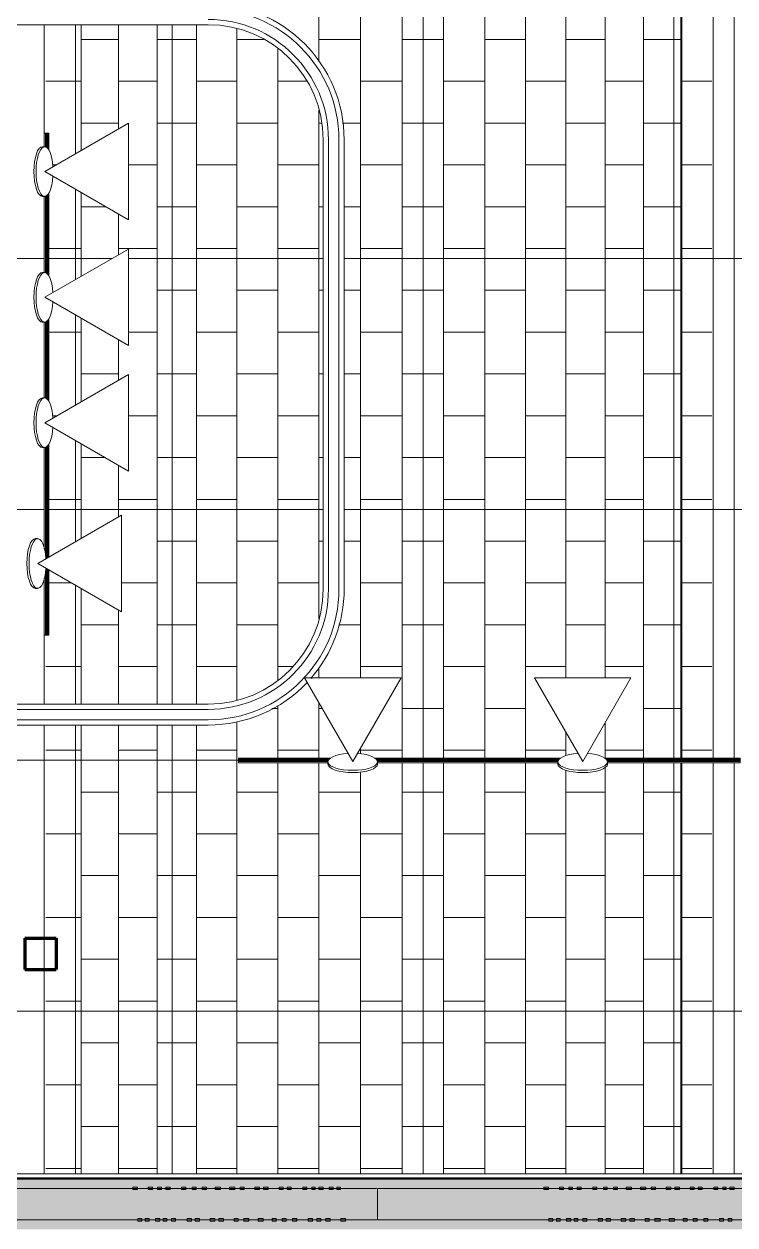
# Model space of a CAD drawing. Header units: inches. Extents: x -956 to 966, y -1111 to 895.
# Drawn here: x -282.8 to -214.7, y 328.2 to 443.1 of the extents above; entities that cross this region are included whole.
import ezdxf

# ---------------------------------------------------------------- set-up
doc = ezdxf.new("R2010")
doc.units = ezdxf.units.IN
doc.header["$MEASUREMENT"] = 0
for name, color, linetype, lineweight in [('A-CLNG', 13, 'Continuous', 13), ('A-CLNG-PATT', 13, 'Continuous', 13), ('A-GENM', 13, 'Continuous', 13), ('A-WALL-PATT', 111, 'Continuous', 13), ('E-LITE-EQPM', 33, 'Continuous', 9), ('I-WALL', 2, 'Continuous', 13), ('S-COLS', 52, 'Continuous', 13), ('S-COLS-SYMB', 171, 'Continuous', 20)]:
    doc.layers.add(name, color=color, linetype=linetype, lineweight=lineweight)

# ---------------------------------------------------------------- blocks, each defined once
blk = doc.blocks.new('FP_1_53-7TH FLOOR TELECOM OVERHEAD ROUTING PLAN')
at = {"layer": 'A-CLNG-PATT', "color": 50}
for p, q in [((-246.59, 372.86), (-246.59, 492.36)), ((-242.62, 372.86), (-242.62, 492.36)), ((-238.67, 372.86), (-238.67, 492.36)), ((-234.77, 372.86), (-234.77, 492.36)), ((-223.49, 372.86), (-223.49, 492.36)), ((-219.93, 372.86), (-219.93, 492.36)), ((-254.54, 439.51), (-254.54, 484.37)), ((-250.57, 380.52), (-250.57, 484.37)), ((-230.93, 380.52), (-230.93, 484.37)), ((-227.17, 380.52), (-227.17, 484.37)), ((-277.29, 430.99), (-277.29, 443.02)), ((-273.71, 433.05), (-273.71, 443.02)), ((-270.02, 378.02), (-270.02, 443.02)), ((-266.25, 378.02), (-266.25, 443.02)), ((-262.4, 391.1), (-262.4, 442.63)), ((-277.29, 441.61), (-273.71, 441.61)), ((-270.02, 441.61), (-266.25, 441.61)), ((-262.4, 441.61), (-259.84, 441.61)), ((-254.54, 441.61), (-250.57, 441.61)), ((-246.59, 441.61), (-242.62, 441.61)), ((-238.67, 441.61), (-234.77, 441.61)), ((-230.93, 441.61), (-227.17, 441.61)), ((-223.49, 441.61), (-219.93, 441.61)), ((-258.49, 380.31), (-258.49, 440.74)), ((-280.67, 437.61), (-277.82, 437.61)), ((-277.82, 437.61), (-277.29, 437.61)), ((-273.71, 437.61), (-270.02, 437.61)), ((-266.25, 437.61), (-262.43, 437.61)), ((-258.49, 437.61), (-255.71, 437.61)), ((-250.57, 437.61), (-246.59, 437.61)), ((-242.62, 437.61), (-238.67, 437.61)), ((-234.77, 437.61), (-230.93, 437.61)), ((-227.17, 437.61), (-223.49, 437.61)), ((-219.93, 437.61), (-219.82, 437.61)), ((-219.82, 437.61), (-216.97, 437.61)), ((-254.54, 386.22), (-254.54, 434.83)), ((-277.29, 433.61), (-273.71, 433.61)), ((-270.02, 433.61), (-266.25, 433.61)), ((-262.4, 433.61), (-258.49, 433.61)), ((-254.54, 433.61), (-254.29, 433.61)), ((-252.29, 433.61), (-250.57, 433.61)), ((-246.59, 433.61), (-242.62, 433.61)), ((-238.67, 433.61), (-234.77, 433.61)), ((-230.93, 433.61), (-227.17, 433.61)), ((-223.49, 433.61), (-219.93, 433.61)), ((-280.02, 429.61), (-279.67, 429.61)), ((-272.77, 429.61), (-270.02, 429.61)), ((-266.25, 429.61), (-262.4, 429.61)), ((-258.49, 429.61), (-254.54, 429.61)), ((-250.57, 429.61), (-246.59, 429.61)), ((-242.62, 429.61), (-238.67, 429.61)), ((-234.77, 429.61), (-230.93, 429.61)), ((-227.17, 429.61), (-223.49, 429.61)), ((-219.93, 429.61), (-219.82, 429.61)), ((-219.82, 429.61), (-216.97, 429.61)), ((-277.29, 418.95), (-277.29, 426.96)), ((-277.29, 425.61), (-274.95, 425.61)), ((-270.02, 425.61), (-266.25, 425.61)), ((-262.4, 425.61), (-258.49, 425.61)), ((-254.54, 425.61), (-254.13, 425.61)), ((-252.13, 425.61), (-250.57, 425.61)), ((-246.59, 425.61), (-242.62, 425.61)), ((-238.67, 425.61), (-234.77, 425.61)), ((-230.93, 425.61), (-227.17, 425.61)), ((-223.49, 425.61), (-219.93, 425.61)), ((-273.71, 421.02), (-273.71, 424.9)), ((-280.37, 421.61), (-277.82, 421.61)), ((-277.82, 421.61), (-277.29, 421.61)), ((-273.71, 421.61), (-270.02, 421.61)), ((-266.25, 421.61), (-262.4, 421.61)), ((-258.49, 421.61), (-254.54, 421.61)), ((-250.57, 421.61), (-246.59, 421.61)), ((-242.62, 421.61), (-238.67, 421.61)), ((-234.77, 421.61), (-230.93, 421.61)), ((-227.17, 421.61), (-223.49, 421.61)), ((-219.93, 421.61), (-219.82, 421.61)), ((-219.82, 421.61), (-216.97, 421.61)), ((-270.02, 417.61), (-266.25, 417.61)), ((-262.4, 417.61), (-258.49, 417.61)), ((-254.54, 417.61), (-254.13, 417.61)), ((-252.13, 417.61), (-250.57, 417.61)), ((-246.59, 417.61), (-242.62, 417.61)), ((-238.67, 417.61), (-234.77, 417.61)), ((-230.93, 417.61), (-227.17, 417.61)), ((-223.49, 417.61), (-219.93, 417.61)), ((-277.29, 406.95), (-277.29, 414.93)), ((-280.37, 413.61), (-277.82, 413.61)), ((-277.82, 413.61), (-277.29, 413.61)), ((-273.71, 409.02), (-273.71, 412.86)), ((-272.77, 413.61), (-270.02, 413.61)), ((-266.25, 413.61), (-262.4, 413.61)), ((-258.49, 413.61), (-254.54, 413.61)), ((-250.57, 413.61), (-246.59, 413.61)), ((-242.62, 413.61), (-238.67, 413.61)), ((-234.77, 413.61), (-230.93, 413.61)), ((-227.17, 413.61), (-223.49, 413.61)), ((-219.93, 413.61), (-219.82, 413.61)), ((-219.82, 413.61), (-216.97, 413.61)), ((-277.29, 409.61), (-273.71, 409.61)), ((-270.02, 409.61), (-266.25, 409.61)), ((-262.4, 409.61), (-258.49, 409.61)), ((-254.54, 409.61), (-254.13, 409.61)), ((-252.13, 409.61), (-250.57, 409.61)), ((-246.59, 409.61), (-242.62, 409.61)), ((-238.67, 409.61), (-234.77, 409.61)), ((-230.93, 409.61), (-227.17, 409.61)), ((-223.49, 409.61), (-219.93, 409.61)), ((-280.02, 405.61), (-279.62, 405.61)), ((-272.77, 405.61), (-270.02, 405.61)), ((-266.25, 405.61), (-262.4, 405.61)), ((-258.49, 405.61), (-254.54, 405.61)), ((-250.57, 405.61), (-246.59, 405.61)), ((-242.62, 405.61), (-238.67, 405.61)), ((-234.77, 405.61), (-230.93, 405.61)), ((-227.17, 405.61), (-223.49, 405.61)), ((-219.93, 405.61), (-219.82, 405.61)), ((-219.82, 405.61), (-216.97, 405.61)), ((-277.29, 393.87), (-277.29, 402.93)), ((-277.29, 401.61), (-275, 401.61)), ((-270.02, 401.61), (-266.25, 401.61)), ((-262.4, 401.61), (-258.49, 401.61)), ((-254.54, 401.61), (-254.13, 401.61)), ((-252.13, 401.61), (-250.57, 401.61)), ((-246.59, 401.61), (-242.62, 401.61)), ((-238.67, 401.61), (-234.77, 401.61)), ((-230.93, 401.61), (-227.17, 401.61)), ((-223.49, 401.61), (-219.93, 401.61)), ((-273.71, 395.94), (-273.71, 400.86)), ((-280.37, 397.61), (-277.82, 397.61)), ((-277.82, 397.61), (-277.29, 397.61)), ((-273.71, 397.61), (-270.02, 397.61)), ((-266.25, 397.61), (-262.4, 397.61)), ((-258.49, 397.61), (-254.54, 397.61)), ((-250.57, 397.61), (-246.59, 397.61)), ((-242.62, 397.61), (-238.67, 397.61)), ((-234.77, 397.61), (-230.93, 397.61)), ((-227.17, 397.61), (-223.49, 397.61)), ((-219.93, 397.61), (-219.82, 397.61)), ((-219.82, 397.61), (-216.97, 397.61)), ((-270.02, 393.61), (-266.25, 393.61)), ((-262.4, 393.61), (-258.49, 393.61)), ((-254.54, 393.61), (-254.13, 393.61)), ((-252.13, 393.61), (-250.57, 393.61)), ((-246.59, 393.61), (-242.62, 393.61)), ((-238.67, 393.61), (-234.77, 393.61)), ((-230.93, 393.61), (-227.17, 393.61)), ((-223.49, 393.61), (-219.93, 393.61)), ((-262.4, 378.41), (-262.4, 391.07)), ((-280.37, 389.61), (-278.21, 389.61)), ((-273.44, 389.61), (-270.02, 389.61)), ((-266.25, 389.61), (-262.4, 389.61)), ((-258.49, 389.61), (-254.54, 389.61)), ((-250.57, 389.61), (-246.59, 389.61)), ((-242.62, 389.61), (-238.67, 389.61)), ((-234.77, 389.61), (-230.93, 389.61)), ((-227.17, 389.61), (-223.49, 389.61)), ((-219.93, 389.61), (-219.82, 389.61)), ((-219.82, 389.61), (-216.97, 389.61)), ((-277.29, 378.02), (-277.29, 389.08)), ((-273.71, 378.02), (-273.71, 387.01)), ((-277.29, 385.61), (-273.71, 385.61)), ((-270.02, 385.61), (-266.25, 385.61)), ((-262.4, 385.61), (-258.49, 385.61)), ((-252.65, 385.61), (-250.57, 385.61)), ((-246.59, 385.61), (-242.62, 385.61)), ((-238.67, 385.61), (-234.77, 385.61)), ((-230.93, 385.61), (-227.17, 385.61)), ((-223.49, 385.61), (-219.93, 385.61)), ((-280.67, 381.61), (-277.82, 381.61)), ((-277.82, 381.61), (-277.29, 381.61)), ((-273.71, 381.61), (-270.02, 381.61)), ((-266.25, 381.61), (-262.4, 381.61)), ((-258.49, 381.61), (-257.05, 381.61)), ((-254.54, 380.52), (-254.54, 381.53)), ((-250.57, 381.61), (-246.59, 381.61)), ((-242.62, 381.61), (-238.67, 381.61)), ((-234.77, 381.61), (-230.93, 381.61)), ((-227.17, 381.61), (-223.49, 381.61)), ((-219.93, 381.61), (-219.82, 381.61)), ((-219.82, 381.61), (-216.97, 381.61)), ((-254.54, 372.86), (-254.54, 378.12)), ((-259.04, 377.61), (-258.49, 377.61)), ((-258.49, 372.86), (-258.49, 377.9)), ((-254.54, 377.61), (-254.25, 377.61)), ((-246.59, 377.61), (-242.62, 377.61)), ((-238.67, 377.61), (-234.77, 377.61)), ((-223.49, 377.61), (-219.93, 377.61)), ((-277.29, 333.07), (-277.29, 376.02)), ((-273.71, 333.07), (-273.71, 376.02)), ((-270.02, 333.07), (-270.02, 376.02)), ((-266.25, 333.07), (-266.25, 376.03)), ((-262.4, 333.07), (-262.4, 376.33)), ((-227.17, 372.86), (-227.17, 376.23)), ((-230.93, 373.09), (-230.93, 375.33)), ((-280.67, 373.61), (-277.82, 373.61)), ((-277.82, 373.61), (-277.29, 373.61)), ((-273.71, 373.61), (-270.02, 373.61)), ((-266.25, 373.61), (-262.4, 373.61)), ((-258.49, 373.61), (-254.54, 373.61)), ((-250.57, 373.26), (-250.57, 373.8)), ((-250.57, 373.61), (-246.59, 373.61)), ((-242.62, 373.61), (-238.67, 373.61)), ((-234.77, 373.61), (-230.93, 373.61)), ((-227.17, 373.61), (-223.49, 373.61)), ((-219.93, 373.61), (-219.82, 373.61)), ((-219.82, 373.61), (-216.97, 373.61)), ((-258.49, 333.07), (-258.49, 372.4)), ((-254.54, 333.07), (-254.54, 372.4)), ((-246.59, 333.07), (-246.59, 372.4)), ((-242.62, 333.07), (-242.62, 372.4)), ((-238.67, 333.07), (-238.67, 372.4)), ((-234.77, 333.07), (-234.77, 372.4)), ((-223.49, 333.07), (-223.49, 372.4)), ((-219.93, 333.07), (-219.93, 372.36)), ((-250.57, 333.07), (-250.57, 371.52)), ((-230.93, 333.07), (-230.93, 371.7)), ((-227.17, 333.07), (-227.17, 371.96)), ((-277.29, 369.61), (-273.71, 369.61)), ((-270.02, 369.61), (-266.25, 369.61)), ((-262.4, 369.61), (-258.49, 369.61)), ((-254.54, 369.61), (-250.57, 369.61)), ((-246.59, 369.61), (-242.62, 369.61)), ((-238.67, 369.61), (-234.77, 369.61)), ((-230.93, 369.61), (-227.17, 369.61)), ((-223.49, 369.61), (-219.93, 369.61)), ((-280.67, 365.61), (-277.82, 365.61)), ((-277.82, 365.61), (-277.29, 365.61)), ((-273.71, 365.61), (-270.02, 365.61)), ((-266.25, 365.61), (-262.4, 365.61)), ((-258.49, 365.61), (-254.54, 365.61)), ((-250.57, 365.61), (-246.59, 365.61)), ((-242.62, 365.61), (-238.67, 365.61)), ((-234.77, 365.61), (-230.93, 365.61)), ((-227.17, 365.61), (-223.49, 365.61)), ((-219.93, 365.61), (-219.82, 365.61)), ((-219.82, 365.61), (-216.97, 365.61)), ((-277.29, 361.61), (-273.71, 361.61)), ((-270.02, 361.61), (-266.25, 361.61)), ((-262.4, 361.61), (-258.49, 361.61)), ((-254.54, 361.61), (-250.57, 361.61)), ((-246.59, 361.61), (-242.62, 361.61)), ((-238.67, 361.61), (-234.77, 361.61)), ((-230.93, 361.61), (-227.17, 361.61)), ((-223.49, 361.61), (-219.93, 361.61)), ((-280.67, 357.61), (-277.82, 357.61)), ((-277.82, 357.61), (-277.29, 357.61)), ((-273.71, 357.61), (-270.02, 357.61)), ((-266.25, 357.61), (-262.4, 357.61)), ((-258.49, 357.61), (-254.54, 357.61)), ((-250.57, 357.61), (-246.59, 357.61)), ((-242.62, 357.61), (-238.67, 357.61)), ((-234.77, 357.61), (-230.93, 357.61)), ((-227.17, 357.61), (-223.49, 357.61)), ((-219.93, 357.61), (-219.82, 357.61)), ((-219.82, 357.61), (-216.97, 357.61)), ((-277.29, 353.61), (-273.71, 353.61)), ((-270.02, 353.61), (-266.25, 353.61)), ((-262.4, 353.61), (-258.49, 353.61)), ((-254.54, 353.61), (-250.57, 353.61)), ((-246.59, 353.61), (-242.62, 353.61)), ((-238.67, 353.61), (-234.77, 353.61)), ((-230.93, 353.61), (-227.17, 353.61)), ((-223.49, 353.61), (-219.93, 353.61)), ((-280.67, 349.61), (-277.82, 349.61)), ((-277.82, 349.61), (-277.29, 349.61)), ((-273.71, 349.61), (-270.02, 349.61)), ((-266.25, 349.61), (-262.4, 349.61)), ((-258.49, 349.61), (-254.54, 349.61)), ((-250.57, 349.61), (-246.59, 349.61)), ((-242.62, 349.61), (-238.67, 349.61)), ((-234.77, 349.61), (-230.93, 349.61)), ((-227.17, 349.61), (-223.49, 349.61)), ((-219.93, 349.61), (-219.82, 349.61)), ((-219.82, 349.61), (-216.97, 349.61)), ((-277.29, 345.61), (-273.71, 345.61)), ((-270.02, 345.61), (-266.25, 345.61)), ((-262.4, 345.61), (-258.49, 345.61)), ((-254.54, 345.61), (-250.57, 345.61)), ((-246.59, 345.61), (-242.62, 345.61)), ((-238.67, 345.61), (-234.77, 345.61)), ((-230.93, 345.61), (-227.17, 345.61)), ((-223.49, 345.61), (-219.93, 345.61)), ((-280.67, 341.61), (-277.82, 341.61)), ((-277.82, 341.61), (-277.29, 341.61)), ((-273.71, 341.61), (-270.02, 341.61)), ((-266.25, 341.61), (-262.4, 341.61)), ((-258.49, 341.61), (-254.54, 341.61)), ((-250.57, 341.61), (-246.59, 341.61)), ((-242.62, 341.61), (-238.67, 341.61)), ((-234.77, 341.61), (-230.93, 341.61)), ((-227.17, 341.61), (-223.49, 341.61)), ((-219.93, 341.61), (-219.82, 341.61)), ((-219.82, 341.61), (-216.97, 341.61)), ((-277.29, 337.61), (-273.71, 337.61)), ((-270.02, 337.61), (-266.25, 337.61)), ((-262.4, 337.61), (-258.49, 337.61)), ((-254.54, 337.61), (-250.57, 337.61)), ((-246.59, 337.61), (-242.62, 337.61)), ((-238.67, 337.61), (-234.77, 337.61)), ((-230.93, 337.61), (-227.17, 337.61)), ((-223.49, 337.61), (-219.93, 337.61)), ((-280.67, 333.61), (-277.82, 333.61)), ((-277.82, 333.61), (-277.29, 333.61)), ((-273.71, 333.61), (-270.02, 333.61)), ((-266.25, 333.61), (-262.4, 333.61)), ((-258.49, 333.61), (-254.54, 333.61)), ((-250.57, 333.61), (-246.59, 333.61)), ((-242.62, 333.61), (-238.67, 333.61)), ((-234.77, 333.61), (-230.93, 333.61)), ((-227.17, 333.61), (-223.49, 333.61)), ((-219.93, 333.61), (-219.82, 333.61)), ((-219.82, 333.61), (-216.97, 333.61))]:
    blk.add_line(p, q, dxfattribs=at)
blk = doc.blocks.new('7th Floor Vault2 - 7th Floor Vault-3164437-7TH FLOOR TELECOM OVERHEAD ROUTING PLAN')
at = {"layer": 'A-CLNG', "color": 10, "lineweight": 9}
for p, q in [((-219.82, 492.36), (-219.82, 372.86)), ((-219.82, 492.36), (-219.82, 372.86)), ((-216.82, 492.36), (-216.82, 372.86)), ((-214.82, 492.36), (-214.82, 372.86)), ((-280.82, 443.02), (-280.82, 432.63)), ((-277.82, 443.02), (-277.82, 430.71)), ((-277.82, 443.02), (-277.82, 430.71)), ((-277.82, 427.27), (-277.82, 418.65)), ((-277.82, 427.27), (-277.82, 418.65)), ((-277.82, 415.24), (-277.82, 406.65)), ((-277.82, 415.24), (-277.82, 406.65)), ((-277.82, 403.24), (-277.82, 393.56)), ((-277.82, 403.24), (-277.82, 393.56)), ((-277.82, 389.39), (-277.82, 378.02)), ((-277.82, 389.39), (-277.82, 378.02)), ((-280.82, 384.63), (-280.82, 378.02)), ((-280.82, 376.02), (-280.82, 333.07)), ((-277.82, 376.02), (-277.82, 333.07)), ((-277.82, 376.02), (-277.82, 333.07)), ((-219.82, 372.4), (-219.82, 333.07)), ((-219.82, 372.4), (-219.82, 333.07)), ((-216.82, 372.4), (-216.82, 333.07)), ((-214.82, 372.4), (-214.82, 333.07))]:
    blk.add_line(p, q, dxfattribs=at)
blk.add_blockref('FP_1_53-7TH FLOOR TELECOM OVERHEAD ROUTING PLAN', (0, 0), dxfattribs=at)
blk = doc.blocks.new('Lighting - Track - Flexible_Cooper_Halo_LF4_ LF8 - Lighting - Track - Flexible_Cooper_Halo_LF4-V91-7TH FLOOR TELECOM OVERHEAD ROUTING PLAN')
at = {"layer": 'E-LITE-EQPM', "color": 9}
for p, q in [((-24, 0.23), (-24, 0.23)), ((-17.77, 0.23), (-24, 0.23)), ((-17.77, 0.22), (-24, 0.22)), ((-24, 0.22), (-24, -0.22)), ((-24, 0.22), (-24, 0.22)), ((-24, 0.08), (-24, 0.11)), ((-17.71, 0.11), (-24, 0.11)), ((-17.69, 0.08), (-24, 0.08)), ((-24, 0.03), (-17.66, 0.03)), ((-16.65, 0.03), (-5.96, 0.03)), ((-5.9, 0.08), (-16.62, 0.08)), ((-5.86, 0.11), (-16.61, 0.11)), ((-5.7, 0.23), (-16.54, 0.23)), ((-5.71, 0.22), (-16.54, 0.22)), ((6.3, 0.23), (-1.68, 0.23)), ((6.29, 0.22), (-1.66, 0.22)), ((6.14, 0.11), (-1.52, 0.11)), ((6.1, 0.08), (-1.48, 0.08)), ((-1.42, 0.03), (6.04, 0.03)), ((18.34, 0.23), (10.32, 0.23)), ((18.32, 0.22), (10.34, 0.22)), ((18.17, 0.11), (10.48, 0.11)), ((18.13, 0.08), (10.52, 0.08)), ((10.58, 0.03), (18.08, 0.03)), ((24, 0.23), (22.35, 0.23)), ((24, 0.22), (22.37, 0.22)), ((24, 0.11), (22.51, 0.11)), ((24, 0.08), (22.55, 0.08)), ((22.61, 0.03), (24, 0.03)), ((24, 0.23), (24, 0.23)), ((24, -0.22), (24, 0.22)), ((24, 0.22), (24, 0.22)), ((24, 0.11), (24, 0.08)), ((-17.63, -0.03), (-24, -0.03)), ((-24, -0.11), (-24, -0.08)), ((-17.68, -0.08), (-24, -0.08)), ((-24, -0.11), (-17.97, -0.11)), ((-24, -0.22), (-18.56, -0.22)), ((-24, -0.22), (-24, -0.22)), ((-24, -0.23), (-24, -0.23)), ((-18.59, -0.23), (-24, -0.23)), ((-6, -0.03), (-16.69, -0.03)), ((-6.01, -0.08), (-16.63, -0.08)), ((-16.35, -0.11), (-6.03, -0.11)), ((-15.75, -0.22), (-6.06, -0.22)), ((-6.06, -0.23), (-15.73, -0.23)), ((6, -0.03), (-1.38, -0.03)), ((5.99, -0.08), (-1.36, -0.08)), ((-1.35, -0.11), (5.97, -0.11)), ((-1.33, -0.22), (5.94, -0.22)), ((5.94, -0.23), (-1.32, -0.23)), ((18.03, -0.03), (10.62, -0.03)), ((18.02, -0.08), (10.64, -0.08)), ((10.65, -0.11), (18, -0.11)), ((10.67, -0.22), (17.98, -0.22)), ((17.97, -0.23), (10.68, -0.23)), ((24, -0.03), (22.65, -0.03)), ((24, -0.08), (22.67, -0.08)), ((22.68, -0.11), (24, -0.11)), ((22.71, -0.22), (24, -0.22)), ((24, -0.23), (22.71, -0.23)), ((24, -0.08), (24, -0.11)), ((24, -0.22), (24, -0.22)), ((24, -0.23), (24, -0.23))]:
    blk.add_line(p, q, dxfattribs=at)
blk = doc.blocks.new('Lighting - Track Head - Spot - Lighting - Track Head - Spot-5499911-7TH FLOOR TELECOM OVERHEAD ROUTING PLAN')
at = {"layer": 'E-LITE-EQPM', "color": 9}
for p, q in [((-8, 4.62), (0, 0)), ((-8, -4.62), (-8, 4.62)), ((0.02, 2.38), (0.23, 2.38)), ((0, 0), (-8, -4.62)), ((0.23, -2.38), (0.02, -2.38))]:
    blk.add_line(p, q, dxfattribs=at)
for centre, start_param, end_param in [((0.02, 0), 4.712389, 7.664978), ((0.23, 0), 4.712389, 6.283185), ((0.02, 0), 1.7598, 4.712389), ((0.23, 0), 3.141593, 4.712389)]:
    blk.add_ellipse(centre, major_axis=(0, 2.38), ratio=0.34202, start_param=start_param, end_param=end_param, dxfattribs=at)
blk = doc.blocks.new('Lighting - Track - Flexible_Cooper_Halo_LF4_ LF8 - Lighting - Track - Flexible_Cooper_Halo_LF4-V114-7TH FLOOR TELECOM OVERHEAD ROUTING PLAN')
at = {"layer": 'E-LITE-EQPM', "color": 9}
for p, q in [((-24, 0.23), (-24, 0.23)), ((-15.44, 0.23), (-24, 0.23)), ((-15.44, 0.22), (-24, 0.22)), ((-24, 0.22), (-24, -0.22)), ((-24, 0.22), (-24, 0.22)), ((-24, 0.08), (-24, 0.11)), ((-15.43, 0.11), (-24, 0.11)), ((-15.42, 0.08), (-24, 0.08)), ((-24, 0.03), (-15.4, 0.03)), ((-10.73, 0.03), (6.6, 0.03)), ((6.58, 0.08), (-10.71, 0.08)), ((6.57, 0.11), (-10.7, 0.11)), ((6.56, 0.23), (-10.69, 0.23)), ((6.56, 0.22), (-10.69, 0.22)), ((11.27, 0.03), (24, 0.03)), ((24, 0.08), (11.29, 0.08)), ((24, 0.11), (11.3, 0.11)), ((24, 0.23), (11.31, 0.23)), ((24, 0.22), (11.31, 0.22)), ((24, 0.23), (24, 0.23)), ((24, -0.22), (24, 0.22)), ((24, 0.22), (24, 0.22)), ((24, 0.11), (24, 0.08)), ((-15.37, -0.03), (-24, -0.03)), ((-24, -0.11), (-24, -0.08)), ((-15.36, -0.08), (-24, -0.08)), ((-24, -0.11), (-15.32, -0.11)), ((-24, -0.22), (-15.18, -0.22)), ((-24, -0.22), (-24, -0.22)), ((-24, -0.23), (-24, -0.23)), ((-15.18, -0.23), (-24, -0.23)), ((6.82, -0.23), (-10.95, -0.23)), ((-10.94, -0.22), (6.82, -0.22)), ((-10.81, -0.11), (6.68, -0.11)), ((6.64, -0.08), (-10.77, -0.08)), ((6.63, -0.03), (-10.75, -0.03)), ((24, -0.23), (11.05, -0.23)), ((11.06, -0.22), (24, -0.22)), ((11.19, -0.11), (24, -0.11)), ((24, -0.08), (11.23, -0.08)), ((24, -0.03), (11.25, -0.03)), ((24, -0.08), (24, -0.11)), ((24, -0.22), (24, -0.22)), ((24, -0.23), (24, -0.23))]:
    blk.add_line(p, q, dxfattribs=at)
blk = doc.blocks.new('Lighting - Track Head - Spot - Lighting - Track Head - Spot-5499910-7TH FLOOR TELECOM OVERHEAD ROUTING PLAN')
at = {"layer": 'E-LITE-EQPM', "color": 9}
for p, q in [((-8, 4.62), (-8, -4.62)), ((0, 0), (-8, 4.62)), ((0.02, 2.38), (0.23, 2.38)), ((-8, -4.62), (0, 0)), ((0.23, -2.38), (0.02, -2.38))]:
    blk.add_line(p, q, dxfattribs=at)
for centre, start_param, end_param in [((0.02, 0), 4.712389, 7.664978), ((0.23, 0), 4.712389, 6.283185), ((0.02, 0), 1.7598, 4.712389), ((0.23, 0), 3.141593, 4.712389)]:
    blk.add_ellipse(centre, major_axis=(0, 2.38), ratio=0.34202, start_param=start_param, end_param=end_param, dxfattribs=at)
blk = doc.blocks.new('Single Panel Right Angle _14_-20__ _4267-6096_ - 3_ _931_-4952213-7TH FLOOR TELECOM OVERHEAD ROUTING PLAN')
at = {"layer": 'A-GENM', "color": 53, "lineweight": 20}
for p, q in [((80, 1.5), (119.15, 1.5)), ((119.24, -1.41), (119.24, 1.41)), ((119.24, 1.41), (119.24, -1.41)), ((119.33, 1.5), (158.47, 1.5)), ((119.15, -1.5), (80, -1.5)), ((158.47, -1.5), (119.33, -1.5))]:
    blk.add_line(p, q, dxfattribs=at)
at = {"layer": 'A-GENM', "lineweight": 9}
for p, q in [((85.32, 1.63), (85.69, 1.63)), ((85.32, 1.38), (85.32, 1.63)), ((85.69, 1.38), (85.32, 1.38)), ((85.69, 1.63), (85.69, 1.38)), ((86.12, 1.63), (86.52, 1.63)), ((86.12, 1.38), (86.12, 1.63)), ((86.52, 1.38), (86.12, 1.38)), ((86.52, 1.63), (86.52, 1.38)), ((87.62, 1.63), (88.02, 1.63)), ((87.62, 1.38), (87.62, 1.63)), ((88.02, 1.38), (87.62, 1.38)), ((88.02, 1.63), (88.02, 1.38)), ((88.64, 1.63), (89.02, 1.63)), ((88.64, 1.38), (88.64, 1.63)), ((89.02, 1.38), (88.64, 1.38)), ((89.02, 1.63), (89.02, 1.38)), ((89.6, 1.63), (89.99, 1.63)), ((89.6, 1.38), (89.6, 1.63)), ((89.99, 1.38), (89.6, 1.38)), ((89.99, 1.63), (89.99, 1.38)), ((90.83, 1.63), (91.33, 1.63)), ((90.83, 1.38), (90.83, 1.63)), ((91.33, 1.38), (90.83, 1.38)), ((91.33, 1.63), (91.33, 1.38)), ((92.2, 1.63), (92.7, 1.63)), ((92.2, 1.38), (92.2, 1.63)), ((92.7, 1.38), (92.2, 1.38)), ((92.7, 1.63), (92.7, 1.38)), ((93.23, 1.63), (93.61, 1.63)), ((93.23, 1.38), (93.23, 1.63)), ((93.61, 1.38), (93.23, 1.38)), ((93.61, 1.63), (93.61, 1.38)), ((94.64, 1.63), (95.08, 1.63)), ((94.64, 1.38), (94.64, 1.63)), ((95.08, 1.38), (94.64, 1.38)), ((95.08, 1.63), (95.08, 1.38)), ((95.46, 1.63), (95.91, 1.63)), ((95.46, 1.38), (95.46, 1.63)), ((95.91, 1.38), (95.46, 1.38)), ((95.91, 1.63), (95.91, 1.38)), ((96.94, 1.63), (97.34, 1.63)), ((96.94, 1.38), (96.94, 1.63)), ((97.34, 1.38), (96.94, 1.38)), ((97.34, 1.63), (97.34, 1.38)), ((97.71, 1.63), (98.11, 1.63)), ((97.71, 1.38), (97.71, 1.63)), ((98.11, 1.38), (97.71, 1.38)), ((98.11, 1.63), (98.11, 1.38)), ((99.21, 1.63), (99.6, 1.63)), ((99.21, 1.38), (99.21, 1.63)), ((99.6, 1.38), (99.21, 1.38)), ((99.6, 1.63), (99.6, 1.38)), ((100.07, 1.63), (100.4, 1.63)), ((100.07, 1.38), (100.07, 1.63)), ((100.4, 1.38), (100.07, 1.38)), ((100.4, 1.63), (100.4, 1.38)), ((100.74, 1.63), (101.15, 1.63)), ((100.74, 1.38), (100.74, 1.63)), ((101.15, 1.38), (100.74, 1.38)), ((101.15, 1.63), (101.15, 1.38)), ((101.75, 1.63), (102.12, 1.63)), ((101.75, 1.38), (101.75, 1.63)), ((102.12, 1.38), (101.75, 1.38)), ((102.12, 1.63), (102.12, 1.38)), ((102.46, 1.63), (102.84, 1.63)), ((102.46, 1.38), (102.46, 1.63)), ((102.84, 1.38), (102.46, 1.38)), ((102.84, 1.63), (102.84, 1.38)), ((122.28, 1.63), (122.74, 1.63)), ((122.28, 1.38), (122.28, 1.63)), ((122.74, 1.38), (122.28, 1.38)), ((122.74, 1.63), (122.74, 1.38)), ((123.76, 1.63), (124.16, 1.63)), ((123.76, 1.38), (123.76, 1.63)), ((124.16, 1.38), (123.76, 1.38)), ((124.16, 1.63), (124.16, 1.38)), ((124.65, 1.63), (125.02, 1.63)), ((124.65, 1.38), (124.65, 1.63)), ((125.02, 1.38), (124.65, 1.38)), ((125.02, 1.63), (125.02, 1.38)), ((125.45, 1.63), (125.85, 1.63)), ((125.45, 1.38), (125.45, 1.63)), ((125.85, 1.38), (125.45, 1.38)), ((125.85, 1.63), (125.85, 1.38)), ((126.95, 1.63), (127.35, 1.63)), ((126.95, 1.38), (126.95, 1.63)), ((127.35, 1.38), (126.95, 1.38)), ((127.35, 1.63), (127.35, 1.38)), ((127.97, 1.63), (128.35, 1.63)), ((127.97, 1.38), (127.97, 1.63)), ((128.35, 1.38), (127.97, 1.38)), ((128.35, 1.63), (128.35, 1.38)), ((128.93, 1.63), (129.32, 1.63)), ((128.93, 1.38), (128.93, 1.63)), ((129.32, 1.38), (128.93, 1.38)), ((129.32, 1.63), (129.32, 1.38)), ((130.16, 1.63), (130.66, 1.63)), ((130.16, 1.38), (130.16, 1.63)), ((130.66, 1.38), (130.16, 1.38)), ((130.66, 1.63), (130.66, 1.38)), ((131.53, 1.63), (132.03, 1.63)), ((131.53, 1.38), (131.53, 1.63)), ((132.03, 1.38), (131.53, 1.38)), ((132.03, 1.63), (132.03, 1.38)), ((132.56, 1.63), (132.94, 1.63)), ((132.56, 1.38), (132.56, 1.63)), ((132.94, 1.38), (132.56, 1.38)), ((132.94, 1.63), (132.94, 1.38)), ((133.97, 1.63), (134.41, 1.63)), ((133.97, 1.38), (133.97, 1.63)), ((134.41, 1.38), (133.97, 1.38)), ((134.41, 1.63), (134.41, 1.38)), ((134.79, 1.63), (135.24, 1.63)), ((134.79, 1.38), (134.79, 1.63)), ((135.24, 1.38), (134.79, 1.38)), ((135.24, 1.63), (135.24, 1.38)), ((136.27, 1.63), (136.67, 1.63)), ((136.27, 1.38), (136.27, 1.63)), ((136.67, 1.38), (136.27, 1.38)), ((136.67, 1.63), (136.67, 1.38)), ((137.04, 1.63), (137.44, 1.63)), ((137.04, 1.38), (137.04, 1.63)), ((137.44, 1.38), (137.04, 1.38)), ((137.44, 1.63), (137.44, 1.38)), ((138.54, 1.63), (138.93, 1.63)), ((138.54, 1.38), (138.54, 1.63)), ((138.93, 1.38), (138.54, 1.38)), ((138.93, 1.63), (138.93, 1.38)), ((139.4, 1.63), (139.73, 1.63)), ((139.4, 1.38), (139.4, 1.63)), ((139.73, 1.38), (139.4, 1.38)), ((139.73, 1.63), (139.73, 1.38)), ((140.07, 1.63), (140.48, 1.63)), ((140.07, 1.38), (140.07, 1.63)), ((140.48, 1.38), (140.07, 1.38)), ((140.48, 1.63), (140.48, 1.38)), ((141.08, 1.63), (141.45, 1.63)), ((141.08, 1.38), (141.08, 1.63)), ((141.45, 1.38), (141.08, 1.38)), ((141.45, 1.63), (141.45, 1.38)), ((141.79, 1.63), (142.16, 1.63)), ((141.79, 1.38), (141.79, 1.63)), ((142.16, 1.38), (141.79, 1.38)), ((142.16, 1.63), (142.16, 1.38)), ((85.11, -1.63), (85.11, -1.38)), ((85.11, -1.38), (85.52, -1.38)), ((85.52, -1.63), (85.11, -1.63)), ((85.52, -1.38), (85.52, -1.63)), ((85.86, -1.63), (85.86, -1.38)), ((85.86, -1.38), (86.19, -1.38)), ((86.19, -1.63), (85.86, -1.63)), ((86.19, -1.38), (86.19, -1.63)), ((86.66, -1.63), (86.66, -1.38)), ((86.66, -1.38), (87.05, -1.38)), ((87.05, -1.63), (86.66, -1.63)), ((87.05, -1.38), (87.05, -1.63)), ((88.16, -1.63), (88.16, -1.38)), ((88.16, -1.38), (88.55, -1.38)), ((88.55, -1.63), (88.16, -1.63)), ((88.55, -1.38), (88.55, -1.63)), ((88.92, -1.63), (88.92, -1.38)), ((88.92, -1.38), (89.32, -1.38)), ((89.32, -1.63), (88.92, -1.63)), ((89.32, -1.38), (89.32, -1.63)), ((90.35, -1.63), (90.35, -1.38)), ((90.35, -1.38), (90.8, -1.38)), ((90.8, -1.63), (90.35, -1.63)), ((90.8, -1.38), (90.8, -1.63)), ((91.18, -1.63), (91.18, -1.38)), ((91.18, -1.38), (91.63, -1.38)), ((91.63, -1.63), (91.18, -1.63)), ((91.63, -1.38), (91.63, -1.63)), ((92.65, -1.63), (92.65, -1.38)), ((92.65, -1.38), (93.04, -1.38)), ((93.04, -1.63), (92.65, -1.63)), ((93.04, -1.38), (93.04, -1.63)), ((93.57, -1.63), (93.57, -1.38)), ((93.57, -1.38), (94.07, -1.38)), ((94.07, -1.63), (93.57, -1.63)), ((94.07, -1.38), (94.07, -1.63)), ((94.94, -1.63), (94.94, -1.38)), ((94.94, -1.38), (95.43, -1.38)), ((95.43, -1.63), (94.94, -1.63)), ((95.43, -1.38), (95.43, -1.63)), ((96.27, -1.63), (96.27, -1.38)), ((96.27, -1.38), (96.66, -1.38)), ((96.66, -1.63), (96.27, -1.63)), ((96.66, -1.38), (96.66, -1.63)), ((97.25, -1.63), (97.25, -1.38)), ((97.25, -1.38), (97.62, -1.38)), ((97.62, -1.63), (97.25, -1.63)), ((97.62, -1.38), (97.62, -1.63)), ((98.25, -1.63), (98.25, -1.38)), ((98.25, -1.38), (98.64, -1.38)), ((98.64, -1.63), (98.25, -1.63)), ((98.64, -1.38), (98.64, -1.63)), ((99.74, -1.63), (99.74, -1.38)), ((99.74, -1.38), (100.14, -1.38)), ((100.14, -1.63), (99.74, -1.63)), ((100.14, -1.38), (100.14, -1.63)), ((100.57, -1.63), (100.57, -1.38)), ((100.57, -1.38), (100.94, -1.38)), ((100.94, -1.63), (100.57, -1.63)), ((100.94, -1.38), (100.94, -1.63)), ((101.43, -1.63), (101.43, -1.38)), ((101.43, -1.38), (101.83, -1.38)), ((101.83, -1.63), (101.43, -1.63)), ((101.83, -1.38), (101.83, -1.63)), ((102.86, -1.63), (102.86, -1.38)), ((102.86, -1.38), (103.31, -1.38)), ((103.31, -1.63), (102.86, -1.63)), ((103.31, -1.38), (103.31, -1.63)), ((122.76, -1.63), (122.76, -1.38)), ((122.76, -1.38), (123.13, -1.38)), ((123.13, -1.63), (122.76, -1.63)), ((123.13, -1.38), (123.13, -1.63)), ((123.47, -1.63), (123.47, -1.38)), ((123.47, -1.38), (123.84, -1.38)), ((123.84, -1.63), (123.47, -1.63)), ((123.84, -1.38), (123.84, -1.63)), ((124.44, -1.63), (124.44, -1.38)), ((124.44, -1.38), (124.85, -1.38)), ((124.85, -1.63), (124.44, -1.63)), ((124.85, -1.38), (124.85, -1.63)), ((125.19, -1.63), (125.19, -1.38)), ((125.19, -1.38), (125.52, -1.38)), ((125.52, -1.63), (125.19, -1.63)), ((125.52, -1.38), (125.52, -1.63)), ((125.99, -1.63), (125.99, -1.38)), ((125.99, -1.38), (126.38, -1.38)), ((126.38, -1.63), (125.99, -1.63)), ((126.38, -1.38), (126.38, -1.63)), ((127.48, -1.63), (127.48, -1.38)), ((127.48, -1.38), (127.88, -1.38)), ((127.88, -1.63), (127.48, -1.63)), ((127.88, -1.38), (127.88, -1.63)), ((128.25, -1.63), (128.25, -1.38)), ((128.25, -1.38), (128.65, -1.38)), ((128.65, -1.63), (128.25, -1.63)), ((128.65, -1.38), (128.65, -1.63)), ((129.68, -1.63), (129.68, -1.38)), ((129.68, -1.38), (130.13, -1.38)), ((130.13, -1.63), (129.68, -1.63)), ((130.13, -1.38), (130.13, -1.63)), ((130.51, -1.63), (130.51, -1.38)), ((130.51, -1.38), (130.95, -1.38)), ((130.95, -1.63), (130.51, -1.63)), ((130.95, -1.38), (130.95, -1.63)), ((131.98, -1.63), (131.98, -1.38)), ((131.98, -1.38), (132.36, -1.38)), ((132.36, -1.63), (131.98, -1.63)), ((132.36, -1.38), (132.36, -1.63)), ((132.89, -1.63), (132.89, -1.38)), ((132.89, -1.38), (133.4, -1.38)), ((133.4, -1.63), (132.89, -1.63)), ((133.4, -1.38), (133.4, -1.63)), ((134.26, -1.63), (134.26, -1.38)), ((134.26, -1.38), (134.76, -1.38)), ((134.76, -1.63), (134.26, -1.63)), ((134.76, -1.38), (134.76, -1.63)), ((135.6, -1.63), (135.6, -1.38)), ((135.6, -1.38), (135.99, -1.38)), ((135.99, -1.63), (135.6, -1.63)), ((135.99, -1.38), (135.99, -1.63)), ((136.57, -1.63), (136.57, -1.38)), ((136.57, -1.38), (136.95, -1.38)), ((136.95, -1.63), (136.57, -1.63)), ((136.95, -1.38), (136.95, -1.63)), ((137.57, -1.63), (137.57, -1.38)), ((137.57, -1.38), (137.97, -1.38)), ((137.97, -1.63), (137.57, -1.63)), ((137.97, -1.38), (137.97, -1.63)), ((139.07, -1.63), (139.07, -1.38)), ((139.07, -1.38), (139.47, -1.38)), ((139.47, -1.63), (139.07, -1.63)), ((139.47, -1.38), (139.47, -1.63)), ((139.9, -1.63), (139.9, -1.38)), ((139.9, -1.38), (140.27, -1.38)), ((140.27, -1.63), (139.9, -1.63)), ((140.27, -1.38), (140.27, -1.63)), ((140.76, -1.63), (140.76, -1.38)), ((140.76, -1.38), (141.16, -1.38)), ((141.16, -1.63), (140.76, -1.63)), ((141.16, -1.38), (141.16, -1.63)), ((142.18, -1.63), (142.18, -1.38)), ((142.18, -1.38), (142.64, -1.38)), ((142.64, -1.63), (142.18, -1.63)), ((142.64, -1.38), (142.64, -1.63))]:
    blk.add_line(p, q, dxfattribs=at)
at = {"layer": 'A-GENM', "color": 9, "lineweight": 9}
blk.add_line((173.77, -2.88), (0, -2.88), dxfattribs=at)
at = {"layer": 'A-GENM', "color": 53, "lineweight": 20}
for centre, start, end in [((119.15, 1.41), 360, 90), ((119.33, 1.41), 90, 180), ((119.15, -1.41), 270, 0), ((119.33, -1.41), 180, 270)]:
    blk.add_arc(centre, 0.0919, start, end, dxfattribs=at)
blk = doc.blocks.new('Cubicle_Curtain_with_bend_14534 - CUBICLETRACK-4954441-7TH FLOOR TELECOM OVERHEAD ROUTING PLAN')
at = {"layer": 'A-GENM', "color": 9, "lineweight": 9}
for p, q in [((-11.93, 1), (-70, 1)), ((-70, 0.5), (-11.93, 0.5)), ((-11.93, -0.5), (-70, -0.5)), ((-70, -1), (-11.93, -1)), ((-83, -12), (-83, -55)), ((-82.5, -55), (-82.5, -12)), ((-81.5, -12), (-81.5, -55)), ((-81, -55), (-81, -12)), ((-34, -66), (-70, -66))]:
    blk.add_line(p, q, dxfattribs=at)
for centre, radius, start, end in [((-70, -12), 12.5, 90, 180), ((-70, -12), 13, 90, 136.6708), ((-70, -12), 11.5, 90, 180), ((-70, -12), 11, 90, 180), ((-70, -12), 13, 138.9338, 180), ((-70, -55), 13, 180, 270), ((-70, -55), 12.5, 180, 270), ((-70, -55), 11.5, 180, 270), ((-70, -55), 11, 180, 270)]:
    blk.add_arc(centre, radius, start, end, dxfattribs=at)
blk = doc.blocks.new('HSS-Hollow Structural Section-Column - HSS3X3X5_16-V118-7TH FLOOR TELECOM OVERHEAD ROUTING PLAN')
at = {"layer": 'S-COLS-SYMB', "color": 90, "lineweight": 70}
for p, q in [((-1.5, 1.5), (1.5, 1.5)), ((-1.5, 1.5), (-1.5, -1.5)), ((1.5, 1.5), (1.5, -1.5)), ((-1.5, -1.5), (1.5, -1.5))]:
    blk.add_line(p, q, dxfattribs=at)

msp = doc.modelspace()

# ---------------------------------------------------------------- hatches: boundary and pattern name
at = {"layer": 'A-CLNG-PATT'}
h = msp.add_hatch(dxfattribs=at)
h.set_pattern_fill('FP1_19', color=253, style=0, pattern_type=2)
h.set_pattern_definition([(0, (19.4, 708.63), (0, -24), []), (270, (19.4, 708.63), (-24, -1e-15), [])])
h.paths.add_polyline_path([(-314.35, 333.07), (-309.23, 333.07), (-309.23, 354.65), (-314.35, 354.65), (-314.35, 338.19)], flags=0)
h.paths.add_polyline_path([(-279.49, 333.07), (-129.71, 333.07), (-129.71, 532.01), (-335.1, 532.01), (-335.1, 440.07), (-287.1, 440.07), (-287.1, 435.19), (-289.6, 435.19), (-289.6, 434.69), (-313.6, 434.69), (-313.6, 435.19), (-335.1, 435.19), (-335.1, 378.02), (-333.2, 378.02), (-333.2, 379.15), (-333.01, 379.74), (-332.48, 380.1), (-331.9, 380.1), (-331.4, 379.74), (-331.2, 379.15), (-331.2, 378.02), (-329.2, 378.02), (-329.2, 379.15), (-329.01, 379.74), (-328.48, 380.1), (-327.9, 380.1), (-327.4, 379.74), (-327.2, 379.15), (-327.2, 378.02), (-325.2, 378.02), (-325.2, 379.15), (-325.01, 379.74), (-324.48, 380.1), (-323.9, 380.1), (-323.4, 379.74), (-323.2, 379.15), (-323.2, 378.02), (-265.13, 378.02), (-262.89, 378.27), (-260.73, 378.96), (-258.88, 379.99), (-257.35, 381.25), (-255.99, 382.91), (-254.97, 384.81), (-254.34, 386.92), (-254.13, 389.02), (-254.13, 432.02), (-254.37, 434.27), (-255.07, 436.43), (-256.12, 438.29), (-257.35, 439.8), (-259.02, 441.17), (-260.92, 442.19), (-262.99, 442.81), (-265.13, 443.02), (-301.13, 443.02), (-301.13, 445.02), (-265.13, 445.02), (-262.6, 444.77), (-260.16, 444.03), (-257.91, 442.83), (-255.94, 441.22), (-254.25, 439.11), (-253.06, 436.81), (-252.37, 434.46), (-252.13, 432.02), (-252.13, 389.02), (-252.38, 386.49), (-253.12, 384.05), (-254.32, 381.8), (-255.37, 380.52), (-246.69, 380.52), (-250.87, 373.29), (-250.7, 373.28), (-249.79, 373.11), (-249.63, 373.07), (-249.07, 372.86), (-231.42, 372.86), (-231.37, 372.9), (-230.99, 373.07), (-230.5, 373.2), (-229.77, 373.31), (-233.93, 380.52), (-224.69, 380.52), (-228.87, 373.29), (-228.7, 373.28), (-228.12, 373.2), (-227.63, 373.07), (-227.07, 372.86), (-204.42, 372.86), (-204.37, 372.9), (-203.99, 373.07), (-203.5, 373.2), (-202.77, 373.31), (-206.93, 380.52), (-197.69, 380.52), (-201.87, 373.29), (-201.7, 373.28), (-201.12, 373.2), (-200.63, 373.07), (-200.07, 372.86), (-180.42, 372.86), (-180.37, 372.9), (-179.99, 373.07), (-179.5, 373.2), (-178.77, 373.31), (-182.93, 380.52), (-173.69, 380.52), (-177.87, 373.29), (-177.7, 373.28), (-177.12, 373.2), (-176.63, 373.07), (-176.07, 372.86), (-166.25, 372.85), (-166.25, 372.4), (-175.93, 372.4), (-175.96, 372.22), (-176.02, 372.08), (-176.25, 371.88), (-176.64, 371.71), (-177.12, 371.59), (-177.7, 371.5), (-178.61, 371.49), (-179.04, 371.52), (-179.5, 371.59), (-180.17, 371.79), (-180.49, 371.98), (-180.61, 372.09), (-180.73, 372.4), (-199.93, 372.4), (-199.96, 372.22), (-200.02, 372.08), (-200.25, 371.88), (-200.64, 371.71), (-201.12, 371.59), (-201.7, 371.5), (-202.61, 371.49), (-203.04, 371.52), (-203.5, 371.59), (-204.17, 371.79), (-204.49, 371.98), (-204.61, 372.09), (-204.73, 372.4), (-226.93, 372.4), (-226.96, 372.22), (-227.02, 372.08), (-227.25, 371.88), (-227.64, 371.71), (-228.12, 371.59), (-228.7, 371.5), (-229.61, 371.49), (-230.04, 371.52), (-230.5, 371.59), (-231.17, 371.79), (-231.49, 371.98), (-231.61, 372.09), (-231.73, 372.4), (-248.93, 372.4), (-248.96, 372.22), (-249.02, 372.08), (-249.25, 371.88), (-249.79, 371.67), (-250.12, 371.59), (-250.7, 371.5), (-251.61, 371.49), (-252.04, 371.52), (-252.5, 371.59), (-253.17, 371.79), (-253.49, 371.98), (-253.61, 372.09), (-253.73, 372.4), (-262.25, 372.41), (-262.25, 372.86), (-253.42, 372.86), (-253.37, 372.9), (-252.99, 373.07), (-252.5, 373.2), (-251.77, 373.31), (-255.7, 380.12), (-255.94, 379.83), (-258.05, 378.14), (-260.35, 376.96), (-262.69, 376.26), (-265.13, 376.02), (-323.2, 376.02), (-323.2, 375.15), (-323.33, 375.15), (-323.33, 376.02), (-325.08, 376.02), (-325.08, 375.15), (-325.29, 374.49), (-325.9, 374.08), (-326.55, 374.08), (-327.11, 374.49), (-327.33, 375.15), (-327.33, 376.02), (-329.08, 376.02), (-329.08, 375.15), (-329.29, 374.49), (-329.9, 374.08), (-330.55, 374.08), (-331.11, 374.49), (-331.33, 375.15), (-331.33, 376.02), (-333.08, 376.02), (-333.08, 375.15), (-333.29, 374.49), (-333.9, 374.08), (-334.55, 374.08), (-335.1, 374.48), (-335.1, 373.94), (-311.1, 373.94), (-311.1, 369.07), (-335.1, 369.07), (-335.1, 367.52), (-314.35, 367.52), (-314.35, 360.4), (-303.48, 360.4), (-303.48, 333.07), (-294.34, 333.07)], flags=0)
h.paths.add_polyline_path([(-264.64, 372.73), (-264.64, 372.73), (-262.25, 372.73)], flags=0)
h.paths.add_polyline_path([(-329.9, 374.2), (-329.4, 374.56), (-329.2, 375.15), (-329.2, 376.02), (-331.2, 376.02), (-331.2, 375.15), (-331.01, 374.56), (-330.51, 374.2)], flags=0)
h.paths.add_polyline_path([(-334.51, 374.2), (-333.86, 374.23), (-333.4, 374.56), (-333.2, 375.15), (-333.2, 376.02), (-335.1, 376.02), (-335.1, 374.83), (-335.01, 374.56), (-334.55, 374.23)], flags=0)
h.paths.add_polyline_path([(-326.51, 374.2), (-325.86, 374.23), (-325.4, 374.56), (-325.2, 375.15), (-325.2, 376.02), (-327.2, 376.02), (-327.2, 375.15), (-327.01, 374.56), (-326.55, 374.23)], flags=0)
h.paths.add_polyline_path([(-325.08, 378.02), (-323.33, 378.02), (-323.33, 379.15), (-323.5, 379.66), (-323.93, 379.98), (-324.51, 379.95), (-324.91, 379.66), (-325.08, 379.15)], flags=0)
h.paths.add_polyline_path([(-327.5, 378.02), (-327.33, 378.02), (-327.33, 379.15), (-327.5, 379.66), (-327.93, 379.98), (-328.51, 379.95), (-328.91, 379.66), (-329.08, 379.15), (-329.08, 378.02), (-328.91, 378.02)], flags=0)
h.paths.add_polyline_path([(-331.5, 378.02), (-331.33, 378.02), (-331.33, 379.15), (-331.5, 379.66), (-331.93, 379.98), (-332.51, 379.95), (-332.91, 379.66), (-333.08, 379.15), (-333.08, 378.02), (-332.91, 378.02)], flags=0)
h.paths.add_polyline_path([(-280.69, 384.63), (-280.82, 384.63), (-280.82, 390.04), (-280.89, 389.8), (-281.05, 389.42), (-281.25, 389.18), (-281.46, 389.1), (-281.77, 389.14), (-281.88, 389.18), (-282.07, 389.42), (-282.27, 389.91), (-282.37, 390.29), (-282.46, 391.1), (-282.47, 391.78), (-282.45, 392.09), (-282.37, 392.66), (-282.16, 393.33), (-282.04, 393.58), (-281.87, 393.77), (-281.67, 393.85), (-281.44, 393.84), (-281.25, 393.77), (-281.05, 393.53), (-280.82, 392.91), (-280.82, 402.57), (-281.07, 402.59), (-281.21, 402.65), (-281.41, 402.89), (-281.58, 403.27), (-281.71, 403.76), (-281.79, 404.33), (-281.8, 405.25), (-281.77, 405.67), (-281.71, 406.13), (-281.5, 406.8), (-281.31, 407.12), (-281.2, 407.24), (-281, 407.32), (-280.82, 407.32), (-280.82, 414.57), (-281.07, 414.59), (-281.21, 414.65), (-281.41, 414.89), (-281.58, 415.27), (-281.71, 415.76), (-281.79, 416.33), (-281.8, 417.25), (-281.77, 417.67), (-281.71, 418.13), (-281.5, 418.8), (-281.31, 419.12), (-281.2, 419.24), (-281, 419.32), (-280.82, 419.32), (-280.82, 426.6), (-281.07, 426.63), (-281.21, 426.68), (-281.41, 426.92), (-281.58, 427.31), (-281.71, 427.79), (-281.79, 428.36), (-281.8, 429.28), (-281.77, 429.7), (-281.71, 430.16), (-281.5, 430.83), (-281.31, 431.15), (-281.2, 431.27), (-281, 431.35), (-280.82, 431.35), (-280.81, 432.63), (-280.37, 432.63), (-280.37, 430.98), (-280.22, 430.65), (-280.09, 430.16), (-279.98, 429.43), (-272.77, 433.59), (-272.77, 424.36), (-280, 428.53), (-280.01, 428.36), (-280.09, 427.79), (-280.22, 427.3), (-280.37, 426.92), (-280.37, 418.95), (-280.22, 418.62), (-280.09, 418.13), (-279.98, 417.4), (-272.77, 421.56), (-272.77, 412.32), (-280, 416.5), (-280.01, 416.33), (-280.09, 415.76), (-280.22, 415.26), (-280.37, 414.89), (-280.37, 406.95), (-280.22, 406.62), (-280.09, 406.13), (-279.98, 405.4), (-272.77, 409.56), (-272.77, 400.32), (-280, 404.5), (-280.01, 404.33), (-280.09, 403.76), (-280.22, 403.26), (-280.37, 402.89), (-280.37, 392.09), (-273.44, 396.09), (-273.44, 386.86), (-280.37, 390.86), (-280.38, 384.63), (-280.69, 384.63)], flags=0)
h.paths.add_polyline_path([(-160.63, 384.63), (-160.77, 384.63), (-160.77, 387.85), (-160.9, 388.15), (-161.03, 388.64), (-161.14, 389.37), (-168.35, 385.21), (-168.35, 394.45), (-161.12, 390.27), (-161.11, 390.44), (-161.01, 391.1), (-160.9, 391.51), (-160.77, 391.89), (-160.77, 411.85), (-160.9, 412.15), (-161.03, 412.64), (-161.14, 413.37), (-168.35, 409.21), (-168.35, 418.45), (-161.12, 414.27), (-161.11, 414.44), (-161.03, 415.02), (-160.9, 415.51), (-160.77, 415.89), (-160.77, 435.85), (-160.9, 436.15), (-161.03, 436.64), (-161.14, 437.37), (-168.35, 433.21), (-168.35, 442.45), (-161.12, 438.27), (-161.11, 438.44), (-161.03, 439.02), (-160.9, 439.51), (-160.77, 439.89), (-160.77, 459.85), (-160.97, 460.41), (-161.03, 460.64), (-161.14, 461.37), (-168.35, 457.21), (-168.35, 466.45), (-161.12, 462.27), (-161.11, 462.44), (-161.03, 463.02), (-160.9, 463.51), (-160.77, 463.89), (-160.76, 480.63), (-160.31, 480.63), (-160.31, 464.2), (-160.05, 464.18), (-159.91, 464.12), (-159.71, 463.89), (-159.54, 463.5), (-159.42, 463.02), (-159.34, 462.44), (-159.32, 461.53), (-159.35, 461.1), (-159.48, 460.41), (-159.62, 459.97), (-159.81, 459.65), (-159.92, 459.53), (-160.12, 459.45), (-160.31, 459.45), (-160.31, 440.2), (-160.05, 440.18), (-159.91, 440.12), (-159.71, 439.89), (-159.54, 439.5), (-159.42, 439.02), (-159.34, 438.44), (-159.32, 437.53), (-159.35, 437.1), (-159.42, 436.64), (-159.62, 435.97), (-159.81, 435.65), (-159.92, 435.53), (-160.12, 435.45), (-160.31, 435.45), (-160.31, 416.2), (-160.05, 416.18), (-159.91, 416.12), (-159.71, 415.89), (-159.54, 415.5), (-159.42, 415.02), (-159.34, 414.44), (-159.32, 413.53), (-159.35, 413.1), (-159.42, 412.64), (-159.62, 411.97), (-159.81, 411.65), (-159.92, 411.53), (-160.12, 411.45), (-160.31, 411.45), (-160.31, 392.2), (-160.05, 392.18), (-159.91, 392.12), (-159.71, 391.89), (-159.55, 391.51), (-159.42, 391.02), (-159.34, 390.44), (-159.32, 389.53), (-159.35, 389.1), (-159.42, 388.64), (-159.62, 387.97), (-159.81, 387.65), (-159.92, 387.53), (-160.12, 387.45), (-160.31, 387.45), (-160.35, 384.63), (-160.63, 384.63)], flags=0)
h.paths.add_polyline_path([(-304.28, 405.19), (-305.06, 405.3), (-305.78, 405.6), (-306.41, 406.07), (-306.88, 406.69), (-307.18, 407.42), (-307.28, 408.19), (-307.18, 408.97), (-306.88, 409.69), (-306.41, 410.31), (-305.78, 410.79), (-305.06, 411.09), (-304.28, 411.19), (-303.51, 411.09), (-302.78, 410.79), (-302.16, 410.31), (-301.69, 409.69), (-301.39, 408.97), (-301.28, 408.19), (-301.39, 407.42), (-301.69, 406.69), (-302.16, 406.07), (-302.78, 405.6), (-303.51, 405.3)], flags=0)
h.paths.add_polyline_path([(-257.22, 484.37), (-253.04, 491.61), (-253.22, 491.61), (-253.79, 491.69), (-254.28, 491.82), (-254.66, 491.99), (-254.9, 492.19), (-254.98, 492.36), (-262.25, 492.37), (-262.25, 492.82), (-254.89, 492.82), (-254.66, 493.01), (-254.27, 493.18), (-253.79, 493.31), (-253.22, 493.39), (-252.3, 493.4), (-251.87, 493.37), (-251.41, 493.31), (-250.75, 493.1), (-250.54, 493.01), (-250.31, 492.82), (-230.89, 492.82), (-230.66, 493.01), (-230.27, 493.18), (-229.79, 493.31), (-229.22, 493.39), (-228.3, 493.4), (-227.87, 493.37), (-227.41, 493.31), (-226.75, 493.1), (-226.54, 493.01), (-226.31, 492.82), (-203.89, 492.82), (-203.66, 493.01), (-203.27, 493.18), (-202.79, 493.31), (-202.22, 493.39), (-201.3, 493.4), (-200.87, 493.37), (-200.41, 493.31), (-199.75, 493.1), (-199.54, 493.01), (-199.31, 492.82), (-181.89, 492.82), (-181.66, 493.01), (-181.27, 493.18), (-180.79, 493.31), (-180.22, 493.39), (-179.3, 493.4), (-178.87, 493.37), (-178.41, 493.31), (-177.75, 493.1), (-177.54, 493.01), (-177.31, 492.82), (-166.25, 492.81), (-166.25, 492.36), (-177.24, 492.36), (-177.31, 492.19), (-177.54, 491.99), (-177.92, 491.82), (-178.41, 491.69), (-179.15, 491.59), (-174.98, 484.37), (-184.22, 484.37), (-180.04, 491.61), (-180.22, 491.61), (-180.79, 491.69), (-181.28, 491.82), (-181.66, 491.99), (-181.9, 492.19), (-181.98, 492.36), (-199.24, 492.36), (-199.31, 492.19), (-199.54, 491.99), (-199.92, 491.82), (-200.41, 491.69), (-201.15, 491.59), (-196.98, 484.37), (-206.22, 484.37), (-202.04, 491.61), (-202.22, 491.61), (-202.79, 491.69), (-203.28, 491.82), (-203.66, 491.99), (-203.9, 492.19), (-203.98, 492.36), (-226.24, 492.36), (-226.31, 492.19), (-226.54, 491.99), (-226.92, 491.82), (-227.41, 491.69), (-228.15, 491.59), (-223.98, 484.37), (-233.22, 484.37), (-229.04, 491.61), (-229.22, 491.61), (-229.79, 491.69), (-230.28, 491.82), (-230.66, 491.99), (-230.9, 492.19), (-230.98, 492.36), (-250.24, 492.36), (-250.31, 492.19), (-250.54, 491.99), (-250.92, 491.82), (-251.41, 491.69), (-252.15, 491.59), (-247.98, 484.37)], flags=0)
at = {"layer": 'A-WALL-PATT'}
msp.add_hatch(color=253, dxfattribs=at).paths.add_polyline_path([(-130.99, 327.76), (-129.71, 327.76), (-129.71, 332.63), (-335.1, 332.63), (-335.1, 327.76), (-145.84, 327.76)], flags=0)

# ---------------------------------------------------------------- linework, layer by layer
at = {"layer": 'I-WALL', "color": 133, "lineweight": 50}
msp.add_line((-335.1, 332.63), (-129.71, 332.63), dxfattribs=at)

# ---------------------------------------------------------------- block references
at = {"layer": 'A-CLNG', "color": 10, "lineweight": 9}
msp.add_blockref('7th Floor Vault2 - 7th Floor Vault-3164437-7TH FLOOR TELECOM OVERHEAD ROUTING PLAN', (0, 0), dxfattribs=at)
at = {"layer": 'A-GENM', "color": 9, "lineweight": 9, "rotation": 180}
msp.add_blockref('Cubicle_Curtain_with_bend_14534 - CUBICLETRACK-4954441-7TH FLOOR TELECOM OVERHEAD ROUTING PLAN', (-335.13, 377.02), dxfattribs=at)
at = {"layer": 'A-GENM', "lineweight": 9, "rotation": 180}
msp.add_blockref('Single Panel Right Angle _14_-20__ _4267-6096_ - 3_ _931_-4952213-7TH FLOOR TELECOM OVERHEAD ROUTING PLAN', (-129.71, 330.19), dxfattribs=at)
at = {"layer": 'E-LITE-EQPM', "color": 9}
for name, p, rotation in [('Lighting - Track Head - Spot - Lighting - Track Head - Spot-5499910-7TH FLOOR TELECOM OVERHEAD ROUTING PLAN', (-280.77, 428.97), 180), ('Lighting - Track Head - Spot - Lighting - Track Head - Spot-5499910-7TH FLOOR TELECOM OVERHEAD ROUTING PLAN', (-280.77, 416.94), 180), ('Lighting - Track Head - Spot - Lighting - Track Head - Spot-5499910-7TH FLOOR TELECOM OVERHEAD ROUTING PLAN', (-280.77, 404.94), 180), ('Lighting - Track Head - Spot - Lighting - Track Head - Spot-5499911-7TH FLOOR TELECOM OVERHEAD ROUTING PLAN', (-281.44, 391.47), 180), ('Lighting - Track Head - Spot - Lighting - Track Head - Spot-5499910-7TH FLOOR TELECOM OVERHEAD ROUTING PLAN', (-251.31, 372.52), 270.0000000000002), ('Lighting - Track Head - Spot - Lighting - Track Head - Spot-5499910-7TH FLOOR TELECOM OVERHEAD ROUTING PLAN', (-229.31, 372.52), 270.0000000000002)]:
    msp.add_blockref(name, p, dxfattribs=dict(at, rotation=rotation))
at = {"layer": 'E-LITE-EQPM', "color": 9, "extrusion": (0, 0, -1)}
for name, p, rotation in [('Lighting - Track - Flexible_Cooper_Halo_LF4_ LF8 - Lighting - Track - Flexible_Cooper_Halo_LF4-V91-7TH FLOOR TELECOM OVERHEAD ROUTING PLAN', (280.6, 408.63), 89.999999999999), ('Lighting - Track - Flexible_Cooper_Halo_LF4_ LF8 - Lighting - Track - Flexible_Cooper_Halo_LF4-V114-7TH FLOOR TELECOM OVERHEAD ROUTING PLAN', (238.25, 372.63), 180)]:
    msp.add_blockref(name, p, dxfattribs=dict(at, rotation=rotation))
at = {"layer": 'S-COLS', "color": 90, "lineweight": 70}
msp.add_blockref('HSS-Hollow Structural Section-Column - HSS3X3X5_16-V118-7TH FLOOR TELECOM OVERHEAD ROUTING PLAN', (-281.19, 354.13), dxfattribs=at)

doc.saveas('drawing.dxf')
